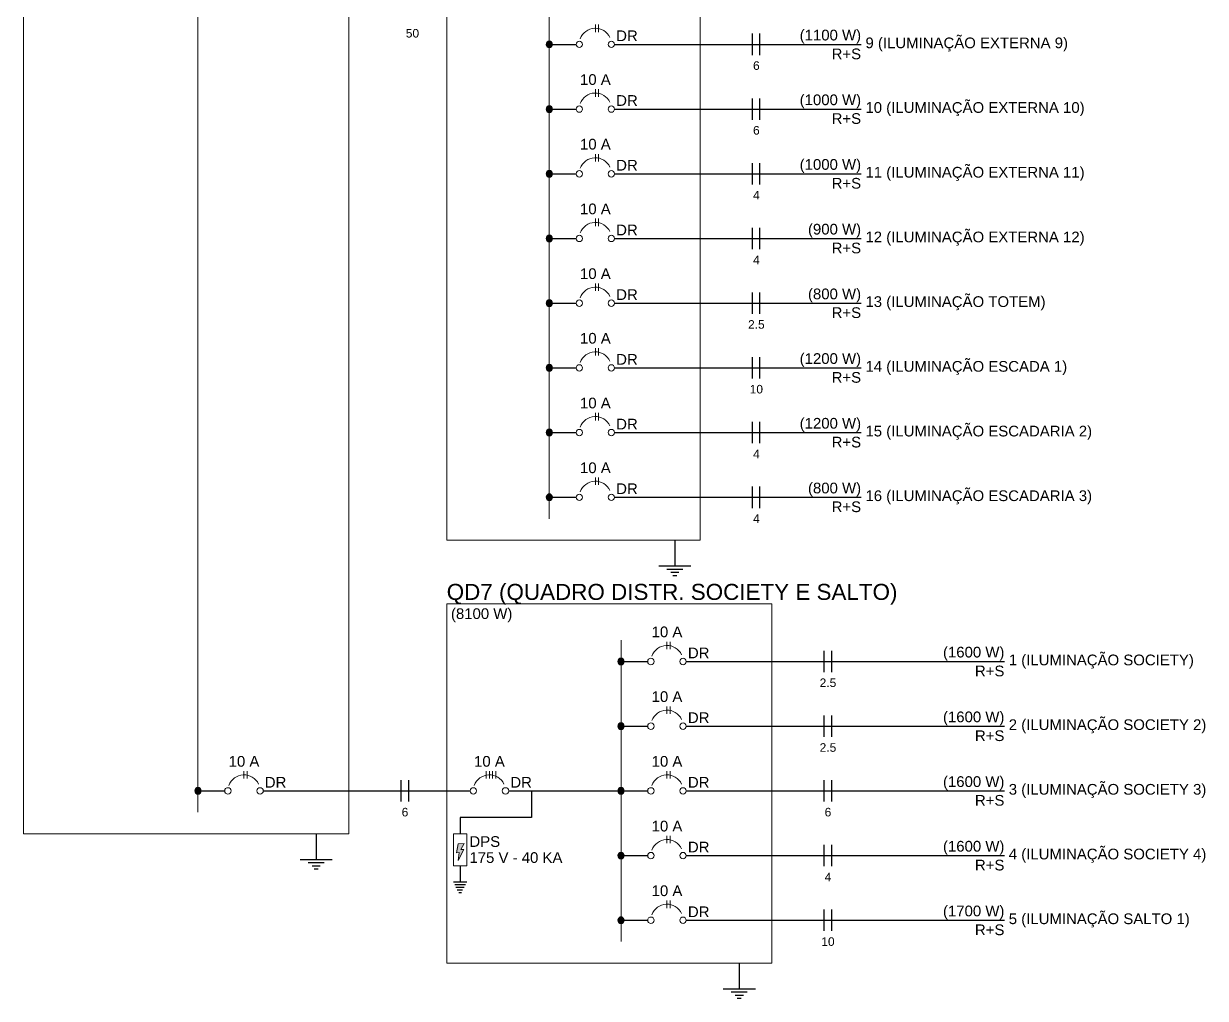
# Model space of a CAD drawing. Header units: millimetres. Extents: x -395 to 1008, y 9 to 692.
# Drawn here: x 107.86 to 119.56, y 67.14 to 76.79 of the extents above; entities that cross this region are included whole.
import ezdxf

# ---------------------------------------------------------------- set-up
doc = ezdxf.new("R2010")
doc.units = ezdxf.units.MM
doc.header["$LTSCALE"] = 0.1
doc.header["$MEASUREMENT"] = 0
for name, color, linetype, lineweight in [('.10', 200, 'Continuous', 5), ('.30', 50, 'Continuous', 5), ('.40 Interno parede', 27, 'Continuous', 5)]:
    doc.layers.add(name, color=color, linetype=linetype, lineweight=lineweight)
for name, color, linetype in [('DI-Linhas_do_diagrama', 9, 'Continuous'), ('DI-Pontilhado', 7, 'Continuous'), ('DI-Textos_do_diagrama', 7, 'Continuous')]:
    doc.layers.add(name, color=color, linetype=linetype)
doc.styles.add('Arial', font='arial.ttf')

msp = doc.modelspace()

# ---------------------------------------------------------------- hatches: boundary and pattern name
at = {"layer": 'DI-Linhas_do_diagrama', "linetype": 'Continuous'}
for points in [[(113.097, 76.589), (113.097, 76.592), (113.096, 76.594), (113.096, 76.597), (113.095, 76.6), (113.094, 76.602), (113.093, 76.605), (113.091, 76.607), (113.09, 76.609), (113.088, 76.611), (113.086, 76.613), (113.083, 76.615), (113.081, 76.616), (113.079, 76.618), (113.076, 76.619), (113.073, 76.62), (113.071, 76.62), (113.068, 76.62), (113.065, 76.621), (113.062, 76.62), (113.06, 76.62), (113.057, 76.62), (113.054, 76.619), (113.052, 76.618), (113.049, 76.616), (113.047, 76.615), (113.045, 76.613), (113.043, 76.611), (113.041, 76.609), (113.039, 76.607), (113.038, 76.605), (113.036, 76.602), (113.035, 76.6), (113.035, 76.597), (113.034, 76.594), (113.034, 76.592), (113.033, 76.589), (113.065, 76.589)], [(113.033, 76.589), (113.034, 76.586), (113.034, 76.583), (113.035, 76.581), (113.035, 76.578), (113.036, 76.575), (113.038, 76.573), (113.039, 76.571), (113.041, 76.568), (113.043, 76.566), (113.045, 76.565), (113.047, 76.563), (113.049, 76.561), (113.052, 76.56), (113.054, 76.559), (113.057, 76.558), (113.06, 76.558), (113.062, 76.557), (113.065, 76.557), (113.068, 76.557), (113.071, 76.558), (113.073, 76.558), (113.076, 76.559), (113.079, 76.56), (113.081, 76.561), (113.083, 76.563), (113.086, 76.565), (113.088, 76.566), (113.09, 76.568), (113.091, 76.571), (113.093, 76.573), (113.094, 76.575), (113.095, 76.578), (113.096, 76.581), (113.096, 76.583), (113.097, 76.586), (113.097, 76.589), (113.065, 76.589)], [(113.097, 75.948), (113.097, 75.951), (113.096, 75.954), (113.096, 75.956), (113.095, 75.959), (113.094, 75.962), (113.093, 75.964), (113.091, 75.966), (113.09, 75.969), (113.088, 75.971), (113.086, 75.972), (113.083, 75.974), (113.081, 75.976), (113.079, 75.977), (113.076, 75.978), (113.073, 75.979), (113.071, 75.979), (113.068, 75.98), (113.065, 75.98), (113.062, 75.98), (113.06, 75.979), (113.057, 75.979), (113.054, 75.978), (113.052, 75.977), (113.049, 75.976), (113.047, 75.974), (113.045, 75.972), (113.043, 75.971), (113.041, 75.969), (113.039, 75.966), (113.038, 75.964), (113.036, 75.962), (113.035, 75.959), (113.035, 75.956), (113.034, 75.954), (113.034, 75.951), (113.033, 75.948), (113.065, 75.948)], [(113.033, 75.948), (113.034, 75.945), (113.034, 75.943), (113.035, 75.94), (113.035, 75.937), (113.036, 75.935), (113.038, 75.932), (113.039, 75.93), (113.041, 75.928), (113.043, 75.926), (113.045, 75.924), (113.047, 75.922), (113.049, 75.921), (113.052, 75.919), (113.054, 75.918), (113.057, 75.917), (113.06, 75.917), (113.062, 75.917), (113.065, 75.916), (113.068, 75.917), (113.071, 75.917), (113.073, 75.917), (113.076, 75.918), (113.079, 75.919), (113.081, 75.921), (113.083, 75.922), (113.086, 75.924), (113.088, 75.926), (113.09, 75.928), (113.091, 75.93), (113.093, 75.932), (113.094, 75.935), (113.095, 75.937), (113.096, 75.94), (113.096, 75.943), (113.097, 75.945), (113.097, 75.948), (113.065, 75.948)], [(113.097, 75.307), (113.097, 75.31), (113.096, 75.313), (113.096, 75.316), (113.095, 75.318), (113.094, 75.321), (113.093, 75.323), (113.091, 75.326), (113.09, 75.328), (113.088, 75.33), (113.086, 75.332), (113.083, 75.333), (113.081, 75.335), (113.079, 75.336), (113.076, 75.337), (113.073, 75.338), (113.071, 75.339), (113.068, 75.339), (113.065, 75.339), (113.062, 75.339), (113.06, 75.339), (113.057, 75.338), (113.054, 75.337), (113.052, 75.336), (113.049, 75.335), (113.047, 75.333), (113.045, 75.332), (113.043, 75.33), (113.041, 75.328), (113.039, 75.326), (113.038, 75.323), (113.036, 75.321), (113.035, 75.318), (113.035, 75.316), (113.034, 75.313), (113.034, 75.31), (113.033, 75.307), (113.065, 75.307)], [(113.033, 75.307), (113.034, 75.305), (113.034, 75.302), (113.035, 75.299), (113.035, 75.297), (113.036, 75.294), (113.038, 75.292), (113.039, 75.289), (113.041, 75.287), (113.043, 75.285), (113.045, 75.283), (113.047, 75.281), (113.049, 75.28), (113.052, 75.279), (113.054, 75.278), (113.057, 75.277), (113.06, 75.276), (113.062, 75.276), (113.065, 75.276), (113.068, 75.276), (113.071, 75.276), (113.073, 75.277), (113.076, 75.278), (113.079, 75.279), (113.081, 75.28), (113.083, 75.281), (113.086, 75.283), (113.088, 75.285), (113.09, 75.287), (113.091, 75.289), (113.093, 75.292), (113.094, 75.294), (113.095, 75.297), (113.096, 75.299), (113.096, 75.302), (113.097, 75.305), (113.097, 75.307), (113.065, 75.307)], [(113.097, 74.667), (113.097, 74.67), (113.096, 74.672), (113.096, 74.675), (113.095, 74.678), (113.094, 74.68), (113.093, 74.683), (113.091, 74.685), (113.09, 74.687), (113.088, 74.689), (113.086, 74.691), (113.083, 74.693), (113.081, 74.694), (113.079, 74.696), (113.076, 74.697), (113.073, 74.697), (113.071, 74.698), (113.068, 74.698), (113.065, 74.699), (113.062, 74.698), (113.06, 74.698), (113.057, 74.697), (113.054, 74.697), (113.052, 74.696), (113.049, 74.694), (113.047, 74.693), (113.045, 74.691), (113.043, 74.689), (113.041, 74.687), (113.039, 74.685), (113.038, 74.683), (113.036, 74.68), (113.035, 74.678), (113.035, 74.675), (113.034, 74.672), (113.034, 74.67), (113.033, 74.667), (113.065, 74.667)], [(113.033, 74.667), (113.034, 74.664), (113.034, 74.661), (113.035, 74.659), (113.035, 74.656), (113.036, 74.653), (113.038, 74.651), (113.039, 74.649), (113.041, 74.646), (113.043, 74.644), (113.045, 74.642), (113.047, 74.641), (113.049, 74.639), (113.052, 74.638), (113.054, 74.637), (113.057, 74.636), (113.06, 74.635), (113.062, 74.635), (113.065, 74.635), (113.068, 74.635), (113.071, 74.635), (113.073, 74.636), (113.076, 74.637), (113.079, 74.638), (113.081, 74.639), (113.083, 74.641), (113.086, 74.642), (113.088, 74.644), (113.09, 74.646), (113.091, 74.649), (113.093, 74.651), (113.094, 74.653), (113.095, 74.656), (113.096, 74.659), (113.096, 74.661), (113.097, 74.664), (113.097, 74.667), (113.065, 74.667)], [(113.097, 74.026), (113.097, 74.029), (113.096, 74.032), (113.096, 74.034), (113.095, 74.037), (113.094, 74.039), (113.093, 74.042), (113.091, 74.044), (113.09, 74.046), (113.088, 74.049), (113.086, 74.05), (113.083, 74.052), (113.081, 74.054), (113.079, 74.055), (113.076, 74.056), (113.073, 74.057), (113.071, 74.057), (113.068, 74.058), (113.065, 74.058), (113.062, 74.058), (113.06, 74.057), (113.057, 74.057), (113.054, 74.056), (113.052, 74.055), (113.049, 74.054), (113.047, 74.052), (113.045, 74.05), (113.043, 74.049), (113.041, 74.046), (113.039, 74.044), (113.038, 74.042), (113.036, 74.039), (113.035, 74.037), (113.035, 74.034), (113.034, 74.032), (113.034, 74.029), (113.033, 74.026), (113.065, 74.026)], [(113.033, 74.026), (113.034, 74.023), (113.034, 74.021), (113.035, 74.018), (113.035, 74.015), (113.036, 74.013), (113.038, 74.01), (113.039, 74.008), (113.041, 74.006), (113.043, 74.004), (113.045, 74.002), (113.047, 74), (113.049, 73.999), (113.052, 73.997), (113.054, 73.996), (113.057, 73.995), (113.06, 73.995), (113.062, 73.994), (113.065, 73.994), (113.068, 73.994), (113.071, 73.995), (113.073, 73.995), (113.076, 73.996), (113.079, 73.997), (113.081, 73.999), (113.083, 74), (113.086, 74.002), (113.088, 74.004), (113.09, 74.006), (113.091, 74.008), (113.093, 74.01), (113.094, 74.013), (113.095, 74.015), (113.096, 74.018), (113.096, 74.021), (113.097, 74.023), (113.097, 74.026), (113.065, 74.026)], [(113.097, 73.385), (113.097, 73.388), (113.096, 73.391), (113.096, 73.394), (113.095, 73.396), (113.094, 73.399), (113.093, 73.401), (113.091, 73.404), (113.09, 73.406), (113.088, 73.408), (113.086, 73.41), (113.083, 73.411), (113.081, 73.413), (113.079, 73.414), (113.076, 73.415), (113.073, 73.416), (113.071, 73.417), (113.068, 73.417), (113.065, 73.417), (113.062, 73.417), (113.06, 73.417), (113.057, 73.416), (113.054, 73.415), (113.052, 73.414), (113.049, 73.413), (113.047, 73.411), (113.045, 73.41), (113.043, 73.408), (113.041, 73.406), (113.039, 73.404), (113.038, 73.401), (113.036, 73.399), (113.035, 73.396), (113.035, 73.394), (113.034, 73.391), (113.034, 73.388), (113.033, 73.385), (113.065, 73.385)], [(113.033, 73.385), (113.034, 73.383), (113.034, 73.38), (113.035, 73.377), (113.035, 73.375), (113.036, 73.372), (113.038, 73.37), (113.039, 73.367), (113.041, 73.365), (113.043, 73.363), (113.045, 73.361), (113.047, 73.359), (113.049, 73.358), (113.052, 73.357), (113.054, 73.356), (113.057, 73.355), (113.06, 73.354), (113.062, 73.354), (113.065, 73.354), (113.068, 73.354), (113.071, 73.354), (113.073, 73.355), (113.076, 73.356), (113.079, 73.357), (113.081, 73.358), (113.083, 73.359), (113.086, 73.361), (113.088, 73.363), (113.09, 73.365), (113.091, 73.367), (113.093, 73.37), (113.094, 73.372), (113.095, 73.375), (113.096, 73.377), (113.096, 73.38), (113.097, 73.383), (113.097, 73.385), (113.065, 73.385)], [(113.097, 72.745), (113.097, 72.747), (113.096, 72.75), (113.096, 72.753), (113.095, 72.756), (113.094, 72.758), (113.093, 72.761), (113.091, 72.763), (113.09, 72.765), (113.088, 72.767), (113.086, 72.769), (113.083, 72.771), (113.081, 72.772), (113.079, 72.773), (113.076, 72.775), (113.073, 72.775), (113.071, 72.776), (113.068, 72.776), (113.065, 72.776), (113.062, 72.776), (113.06, 72.776), (113.057, 72.775), (113.054, 72.775), (113.052, 72.773), (113.049, 72.772), (113.047, 72.771), (113.045, 72.769), (113.043, 72.767), (113.041, 72.765), (113.039, 72.763), (113.038, 72.761), (113.036, 72.758), (113.035, 72.756), (113.035, 72.753), (113.034, 72.75), (113.034, 72.747), (113.033, 72.745), (113.065, 72.745)], [(113.033, 72.745), (113.034, 72.742), (113.034, 72.739), (113.035, 72.736), (113.035, 72.734), (113.036, 72.731), (113.038, 72.729), (113.039, 72.726), (113.041, 72.724), (113.043, 72.722), (113.045, 72.72), (113.047, 72.719), (113.049, 72.717), (113.052, 72.716), (113.054, 72.715), (113.057, 72.714), (113.06, 72.713), (113.062, 72.713), (113.065, 72.713), (113.068, 72.713), (113.071, 72.713), (113.073, 72.714), (113.076, 72.715), (113.079, 72.716), (113.081, 72.717), (113.083, 72.719), (113.086, 72.72), (113.088, 72.722), (113.09, 72.724), (113.091, 72.726), (113.093, 72.729), (113.094, 72.731), (113.095, 72.734), (113.096, 72.736), (113.096, 72.739), (113.097, 72.742), (113.097, 72.745), (113.065, 72.745)], [(113.097, 72.104), (113.097, 72.107), (113.096, 72.11), (113.096, 72.112), (113.095, 72.115), (113.094, 72.117), (113.093, 72.12), (113.091, 72.122), (113.09, 72.124), (113.088, 72.126), (113.086, 72.128), (113.083, 72.13), (113.081, 72.132), (113.079, 72.133), (113.076, 72.134), (113.073, 72.135), (113.071, 72.135), (113.068, 72.136), (113.065, 72.136), (113.062, 72.136), (113.06, 72.135), (113.057, 72.135), (113.054, 72.134), (113.052, 72.133), (113.049, 72.132), (113.047, 72.13), (113.045, 72.128), (113.043, 72.126), (113.041, 72.124), (113.039, 72.122), (113.038, 72.12), (113.036, 72.117), (113.035, 72.115), (113.035, 72.112), (113.034, 72.11), (113.034, 72.107), (113.033, 72.104), (113.065, 72.104)], [(113.033, 72.104), (113.034, 72.101), (113.034, 72.098), (113.035, 72.096), (113.035, 72.093), (113.036, 72.091), (113.038, 72.088), (113.039, 72.086), (113.041, 72.084), (113.043, 72.082), (113.045, 72.08), (113.047, 72.078), (113.049, 72.076), (113.052, 72.075), (113.054, 72.074), (113.057, 72.073), (113.06, 72.073), (113.062, 72.072), (113.065, 72.072), (113.068, 72.072), (113.071, 72.073), (113.073, 72.073), (113.076, 72.074), (113.079, 72.075), (113.081, 72.076), (113.083, 72.078), (113.086, 72.08), (113.088, 72.082), (113.09, 72.084), (113.091, 72.086), (113.093, 72.088), (113.094, 72.091), (113.095, 72.093), (113.096, 72.096), (113.096, 72.098), (113.097, 72.101), (113.097, 72.104), (113.065, 72.104)], [(113.806, 70.478), (113.806, 70.481), (113.806, 70.484), (113.805, 70.487), (113.805, 70.489), (113.804, 70.492), (113.802, 70.494), (113.801, 70.497), (113.799, 70.499), (113.797, 70.501), (113.795, 70.503), (113.793, 70.504), (113.791, 70.506), (113.788, 70.507), (113.786, 70.508), (113.783, 70.509), (113.78, 70.51), (113.777, 70.51), (113.775, 70.51), (113.772, 70.51), (113.769, 70.51), (113.766, 70.509), (113.764, 70.508), (113.761, 70.507), (113.759, 70.506), (113.756, 70.504), (113.754, 70.503), (113.752, 70.501), (113.75, 70.499), (113.749, 70.497), (113.747, 70.494), (113.746, 70.492), (113.745, 70.489), (113.744, 70.487), (113.743, 70.484), (113.743, 70.481), (113.743, 70.478), (113.775, 70.478)], [(113.743, 70.478), (113.743, 70.476), (113.743, 70.473), (113.744, 70.47), (113.745, 70.468), (113.746, 70.465), (113.747, 70.463), (113.749, 70.46), (113.75, 70.458), (113.752, 70.456), (113.754, 70.454), (113.756, 70.452), (113.759, 70.451), (113.761, 70.45), (113.764, 70.449), (113.766, 70.448), (113.769, 70.447), (113.772, 70.447), (113.775, 70.447), (113.777, 70.447), (113.78, 70.447), (113.783, 70.448), (113.786, 70.449), (113.788, 70.45), (113.791, 70.451), (113.793, 70.452), (113.795, 70.454), (113.797, 70.456), (113.799, 70.458), (113.801, 70.46), (113.802, 70.463), (113.804, 70.465), (113.805, 70.468), (113.805, 70.47), (113.806, 70.473), (113.806, 70.476), (113.806, 70.478), (113.775, 70.478)], [(113.806, 69.838), (113.806, 69.84), (113.806, 69.843), (113.805, 69.846), (113.805, 69.849), (113.804, 69.851), (113.802, 69.854), (113.801, 69.856), (113.799, 69.858), (113.797, 69.86), (113.795, 69.862), (113.793, 69.864), (113.791, 69.865), (113.788, 69.867), (113.786, 69.868), (113.783, 69.868), (113.78, 69.869), (113.777, 69.869), (113.775, 69.869), (113.772, 69.869), (113.769, 69.869), (113.766, 69.868), (113.764, 69.868), (113.761, 69.867), (113.759, 69.865), (113.756, 69.864), (113.754, 69.862), (113.752, 69.86), (113.75, 69.858), (113.749, 69.856), (113.747, 69.854), (113.746, 69.851), (113.745, 69.849), (113.744, 69.846), (113.743, 69.843), (113.743, 69.84), (113.743, 69.838), (113.775, 69.838)], [(113.743, 69.838), (113.743, 69.835), (113.743, 69.832), (113.744, 69.829), (113.745, 69.827), (113.746, 69.824), (113.747, 69.822), (113.749, 69.819), (113.75, 69.817), (113.752, 69.815), (113.754, 69.813), (113.756, 69.812), (113.759, 69.81), (113.761, 69.809), (113.764, 69.808), (113.766, 69.807), (113.769, 69.806), (113.772, 69.806), (113.775, 69.806), (113.777, 69.806), (113.78, 69.806), (113.783, 69.807), (113.786, 69.808), (113.788, 69.809), (113.791, 69.81), (113.793, 69.812), (113.795, 69.813), (113.797, 69.815), (113.799, 69.817), (113.801, 69.819), (113.802, 69.822), (113.804, 69.824), (113.805, 69.827), (113.805, 69.829), (113.806, 69.832), (113.806, 69.835), (113.806, 69.838), (113.775, 69.838)], [(109.618, 69.197), (109.618, 69.2), (109.618, 69.203), (109.617, 69.205), (109.616, 69.208), (109.615, 69.21), (109.614, 69.213), (109.612, 69.215), (109.611, 69.217), (109.609, 69.219), (109.607, 69.221), (109.605, 69.223), (109.602, 69.225), (109.6, 69.226), (109.597, 69.227), (109.595, 69.228), (109.592, 69.228), (109.589, 69.229), (109.586, 69.229), (109.584, 69.229), (109.581, 69.228), (109.578, 69.228), (109.575, 69.227), (109.573, 69.226), (109.57, 69.225), (109.568, 69.223), (109.566, 69.221), (109.564, 69.219), (109.562, 69.217), (109.56, 69.215), (109.559, 69.213), (109.558, 69.21), (109.557, 69.208), (109.556, 69.205), (109.555, 69.203), (109.555, 69.2), (109.555, 69.197), (109.586, 69.197)], [(109.555, 69.197), (109.555, 69.194), (109.555, 69.192), (109.556, 69.189), (109.557, 69.186), (109.558, 69.184), (109.559, 69.181), (109.56, 69.179), (109.562, 69.177), (109.564, 69.175), (109.566, 69.173), (109.568, 69.171), (109.57, 69.17), (109.573, 69.168), (109.575, 69.167), (109.578, 69.166), (109.581, 69.166), (109.584, 69.165), (109.586, 69.165), (109.589, 69.165), (109.592, 69.166), (109.595, 69.166), (109.597, 69.167), (109.6, 69.168), (109.602, 69.17), (109.605, 69.171), (109.607, 69.173), (109.609, 69.175), (109.611, 69.177), (109.612, 69.179), (109.614, 69.181), (109.615, 69.184), (109.616, 69.186), (109.617, 69.189), (109.618, 69.192), (109.618, 69.194), (109.618, 69.197), (109.586, 69.197)], [(113.806, 69.197), (113.806, 69.2), (113.806, 69.203), (113.805, 69.205), (113.805, 69.208), (113.804, 69.21), (113.802, 69.213), (113.801, 69.215), (113.799, 69.217), (113.797, 69.219), (113.795, 69.221), (113.793, 69.223), (113.791, 69.225), (113.788, 69.226), (113.786, 69.227), (113.783, 69.228), (113.78, 69.228), (113.777, 69.229), (113.775, 69.229), (113.772, 69.229), (113.769, 69.228), (113.766, 69.228), (113.764, 69.227), (113.761, 69.226), (113.759, 69.225), (113.756, 69.223), (113.754, 69.221), (113.752, 69.219), (113.75, 69.217), (113.749, 69.215), (113.747, 69.213), (113.746, 69.21), (113.745, 69.208), (113.744, 69.205), (113.743, 69.203), (113.743, 69.2), (113.743, 69.197), (113.775, 69.197)], [(113.743, 69.197), (113.743, 69.194), (113.743, 69.192), (113.744, 69.189), (113.745, 69.186), (113.746, 69.184), (113.747, 69.181), (113.749, 69.179), (113.75, 69.177), (113.752, 69.175), (113.754, 69.173), (113.756, 69.171), (113.759, 69.17), (113.761, 69.168), (113.764, 69.167), (113.766, 69.166), (113.769, 69.166), (113.772, 69.165), (113.775, 69.165), (113.777, 69.165), (113.78, 69.166), (113.783, 69.166), (113.786, 69.167), (113.788, 69.168), (113.791, 69.17), (113.793, 69.171), (113.795, 69.173), (113.797, 69.175), (113.799, 69.177), (113.801, 69.179), (113.802, 69.181), (113.804, 69.184), (113.805, 69.186), (113.805, 69.189), (113.806, 69.192), (113.806, 69.194), (113.806, 69.197), (113.775, 69.197)], [(113.806, 68.556), (113.806, 68.559), (113.806, 68.562), (113.805, 68.565), (113.805, 68.567), (113.804, 68.57), (113.802, 68.572), (113.801, 68.575), (113.799, 68.577), (113.797, 68.579), (113.795, 68.581), (113.793, 68.582), (113.791, 68.584), (113.788, 68.585), (113.786, 68.586), (113.783, 68.587), (113.78, 68.588), (113.777, 68.588), (113.775, 68.588), (113.772, 68.588), (113.769, 68.588), (113.766, 68.587), (113.764, 68.586), (113.761, 68.585), (113.759, 68.584), (113.756, 68.582), (113.754, 68.581), (113.752, 68.579), (113.75, 68.577), (113.749, 68.575), (113.747, 68.572), (113.746, 68.57), (113.745, 68.567), (113.744, 68.565), (113.743, 68.562), (113.743, 68.559), (113.743, 68.556), (113.775, 68.556)], [(113.743, 68.556), (113.743, 68.554), (113.743, 68.551), (113.744, 68.548), (113.745, 68.545), (113.746, 68.543), (113.747, 68.54), (113.749, 68.538), (113.75, 68.536), (113.752, 68.534), (113.754, 68.532), (113.756, 68.53), (113.759, 68.529), (113.761, 68.528), (113.764, 68.526), (113.766, 68.526), (113.769, 68.525), (113.772, 68.525), (113.775, 68.525), (113.777, 68.525), (113.78, 68.525), (113.783, 68.526), (113.786, 68.526), (113.788, 68.528), (113.791, 68.529), (113.793, 68.53), (113.795, 68.532), (113.797, 68.534), (113.799, 68.536), (113.801, 68.538), (113.802, 68.54), (113.804, 68.543), (113.805, 68.545), (113.805, 68.548), (113.806, 68.551), (113.806, 68.554), (113.806, 68.556), (113.775, 68.556)], [(113.806, 67.916), (113.806, 67.918), (113.806, 67.921), (113.805, 67.924), (113.805, 67.927), (113.804, 67.929), (113.802, 67.932), (113.801, 67.934), (113.799, 67.936), (113.797, 67.938), (113.795, 67.94), (113.793, 67.942), (113.791, 67.943), (113.788, 67.944), (113.786, 67.945), (113.783, 67.946), (113.78, 67.947), (113.777, 67.947), (113.775, 67.947), (113.772, 67.947), (113.769, 67.947), (113.766, 67.946), (113.764, 67.945), (113.761, 67.944), (113.759, 67.943), (113.756, 67.942), (113.754, 67.94), (113.752, 67.938), (113.75, 67.936), (113.749, 67.934), (113.747, 67.932), (113.746, 67.929), (113.745, 67.927), (113.744, 67.924), (113.743, 67.921), (113.743, 67.918), (113.743, 67.916), (113.775, 67.916)], [(113.743, 67.916), (113.743, 67.913), (113.743, 67.91), (113.744, 67.907), (113.745, 67.905), (113.746, 67.902), (113.747, 67.9), (113.749, 67.897), (113.75, 67.895), (113.752, 67.893), (113.754, 67.891), (113.756, 67.89), (113.759, 67.888), (113.761, 67.887), (113.764, 67.886), (113.766, 67.885), (113.769, 67.884), (113.772, 67.884), (113.775, 67.884), (113.777, 67.884), (113.78, 67.884), (113.783, 67.885), (113.786, 67.886), (113.788, 67.887), (113.791, 67.888), (113.793, 67.89), (113.795, 67.891), (113.797, 67.893), (113.799, 67.895), (113.801, 67.897), (113.802, 67.9), (113.804, 67.902), (113.805, 67.905), (113.805, 67.907), (113.806, 67.91), (113.806, 67.913), (113.806, 67.916), (113.775, 67.916)]]:
    msp.add_hatch(color=256, dxfattribs=at).paths.add_polyline_path(points)
at = {"layer": 'DI-Pontilhado', "true_color": 0xf8d731}
h = msp.add_hatch(color=40, dxfattribs=at)
h.dxf.hatch_style = 1
h.paths.add_polyline_path([(112.164, 68.673), (112.221, 68.676), (112.189, 68.615), (112.217, 68.615), (112.164, 68.507), (112.173, 68.588), (112.146, 68.584)])

# ---------------------------------------------------------------- linework, layer by layer
at = {"layer": '.10', "color": 200, "lineweight": 9}
for p, q in [((107.86, 99.702), (107.86, 68.773)), ((111.08, 68.773), (111.08, 99.702)), ((109.586, 99.341), (109.586, 68.985)), ((112.049, 82.286), (112.049, 71.68)), ((114.558, 71.68), (114.558, 82.286)), ((113.065, 81.926), (113.065, 71.892)), ((113.521, 76.711), (113.521, 76.785)), ((113.552, 76.711), (113.552, 76.785)), ((113.521, 76.07), (113.521, 76.144)), ((113.552, 76.07), (113.552, 76.144)), ((113.521, 75.429), (113.521, 75.503)), ((113.552, 75.429), (113.552, 75.503)), ((113.521, 74.789), (113.521, 74.863)), ((113.552, 74.789), (113.552, 74.863)), ((113.521, 74.148), (113.521, 74.222)), ((113.552, 74.148), (113.552, 74.222)), ((113.521, 73.507), (113.521, 73.581)), ((113.552, 73.507), (113.552, 73.581)), ((113.521, 72.866), (113.521, 72.941)), ((113.552, 72.866), (113.552, 72.941)), ((113.521, 72.226), (113.521, 72.3)), ((113.552, 72.226), (113.552, 72.3)), ((112.049, 71.68), (114.558, 71.68)), ((115.268, 71.05), (112.049, 71.05)), ((112.049, 71.05), (112.049, 67.492)), ((115.268, 67.492), (115.268, 71.05)), ((113.775, 70.69), (113.775, 67.704)), ((114.23, 70.6), (114.23, 70.674)), ((114.262, 70.6), (114.262, 70.674)), ((114.23, 69.96), (114.23, 70.034)), ((114.262, 69.96), (114.262, 70.034)), ((110.042, 69.319), (110.042, 69.393)), ((110.073, 69.319), (110.073, 69.393)), ((112.44, 69.319), (112.44, 69.393)), ((112.472, 69.319), (112.472, 69.393)), ((112.504, 69.319), (112.504, 69.393)), ((112.536, 69.319), (112.536, 69.393)), ((114.23, 69.319), (114.23, 69.393)), ((114.262, 69.319), (114.262, 69.393)), ((107.86, 68.773), (111.08, 68.773)), ((112.115, 68.773), (112.247, 68.773)), ((112.115, 68.773), (112.115, 68.456)), ((112.247, 68.773), (112.247, 68.456)), ((114.23, 68.678), (114.23, 68.752)), ((114.262, 68.678), (114.262, 68.752)), ((112.115, 68.456), (112.247, 68.456)), ((114.23, 68.037), (114.23, 68.112)), ((114.262, 68.037), (114.262, 68.112)), ((112.049, 67.492), (115.268, 67.492))]:
    msp.add_line(p, q, dxfattribs=at)
at = {"layer": '.10', "color": 40, "lineweight": 9, "true_color": 0xf8d731}
msp.add_lwpolyline([(112.164, 68.673), (112.221, 68.676), (112.189, 68.615), (112.217, 68.615), (112.164, 68.507), (112.173, 68.588), (112.146, 68.584)], close=True, dxfattribs=at)
at = {"layer": '.10', "color": 200, "lineweight": 9}
for centre in [(113.362, 76.589), (113.679, 76.589), (113.362, 75.948), (113.679, 75.948), (113.362, 75.307), (113.679, 75.307), (113.362, 74.667), (113.679, 74.667), (113.362, 74.026), (113.679, 74.026), (113.362, 73.385), (113.679, 73.385), (113.362, 72.745), (113.679, 72.745), (113.362, 72.104), (113.679, 72.104), (114.071, 70.478), (114.389, 70.478), (114.071, 69.838), (114.389, 69.838), (109.883, 69.197), (110.201, 69.197), (112.313, 69.197), (112.631, 69.197), (114.071, 69.197), (114.389, 69.197), (114.071, 68.556), (114.389, 68.556), (114.071, 67.916), (114.389, 67.916)]:
    msp.add_circle(centre, 0.0318, dxfattribs=at)
for centre in [(113.521, 76.589), (113.521, 75.948), (113.521, 75.307), (113.521, 74.667), (113.521, 74.026), (113.521, 73.385), (113.521, 72.745), (113.521, 72.104), (114.23, 70.478), (114.23, 69.838), (110.042, 69.197), (112.472, 69.197), (114.23, 69.197), (114.23, 68.556), (114.23, 67.916)]:
    msp.add_arc(centre, 0.159, 25, 160, dxfattribs=at)
at = {"layer": '.30', "color": 50, "lineweight": 30}
for p, q in [((115.077, 76.483), (115.077, 76.695)), ((115.151, 76.483), (115.151, 76.695)), ((115.077, 75.842), (115.077, 76.054)), ((115.151, 75.842), (115.151, 76.054)), ((115.077, 75.202), (115.077, 75.413)), ((115.151, 75.202), (115.151, 75.413)), ((115.077, 74.561), (115.077, 74.773)), ((115.151, 74.561), (115.151, 74.773)), ((115.077, 73.92), (115.077, 74.132)), ((115.151, 73.92), (115.151, 74.132)), ((115.077, 73.279), (115.077, 73.491)), ((115.151, 73.279), (115.151, 73.491)), ((115.077, 72.639), (115.077, 72.851)), ((115.151, 72.639), (115.151, 72.851)), ((115.077, 71.998), (115.077, 72.21)), ((115.151, 71.998), (115.151, 72.21)), ((115.787, 70.373), (115.787, 70.584)), ((115.861, 70.373), (115.861, 70.584)), ((115.787, 69.732), (115.787, 69.944)), ((115.861, 69.732), (115.861, 69.944)), ((111.598, 69.091), (111.598, 69.303)), ((111.673, 69.091), (111.673, 69.303)), ((115.787, 69.091), (115.787, 69.303)), ((115.861, 69.091), (115.861, 69.303)), ((115.787, 68.45), (115.787, 68.662)), ((115.861, 68.45), (115.861, 68.662)), ((115.787, 67.81), (115.787, 68.022)), ((115.861, 67.81), (115.861, 68.022))]:
    msp.add_line(p, q, dxfattribs=at)
at = {"layer": 'DI-Linhas_do_diagrama', "linetype": 'Continuous'}
for p, q in [((113.097, 76.589), (113.33, 76.589)), ((113.711, 76.589), (116.152, 76.589)), ((113.097, 75.948), (113.33, 75.948)), ((113.711, 75.948), (116.152, 75.948)), ((113.097, 75.307), (113.33, 75.307)), ((113.711, 75.307), (116.152, 75.307)), ((113.097, 74.667), (113.33, 74.667)), ((113.711, 74.667), (116.152, 74.667)), ((113.097, 74.026), (113.33, 74.026)), ((113.711, 74.026), (116.152, 74.026)), ((113.097, 73.385), (113.33, 73.385)), ((113.711, 73.385), (116.152, 73.385)), ((113.097, 72.745), (113.33, 72.745)), ((113.711, 72.745), (116.152, 72.745)), ((113.097, 72.104), (113.33, 72.104)), ((113.711, 72.104), (116.152, 72.104)), ((113.806, 70.478), (114.039, 70.478)), ((114.421, 70.478), (117.571, 70.478)), ((113.806, 69.838), (114.039, 69.838)), ((114.421, 69.838), (117.571, 69.838)), ((109.618, 69.197), (109.851, 69.197)), ((110.232, 69.197), (112.282, 69.197)), ((112.663, 69.197), (113.023, 69.197)), ((112.89, 69.197), (112.89, 68.932)), ((113.023, 69.197), (113.775, 69.197)), ((113.806, 69.197), (114.039, 69.197)), ((114.421, 69.197), (117.571, 69.197)), ((112.89, 68.932), (112.181, 68.932)), ((112.181, 68.932), (112.181, 68.773)), ((112.181, 68.456), (112.181, 68.297)), ((113.806, 68.556), (114.039, 68.556)), ((114.421, 68.556), (117.571, 68.556)), ((112.115, 68.297), (112.247, 68.297)), ((112.128, 68.27), (112.234, 68.27)), ((112.141, 68.244), (112.221, 68.244)), ((112.154, 68.217), (112.207, 68.217)), ((112.168, 68.191), (112.194, 68.191)), ((113.806, 67.916), (114.039, 67.916)), ((114.421, 67.916), (117.571, 67.916))]:
    msp.add_line(p, q, dxfattribs=at)
at = {"layer": 'DI-Linhas_do_diagrama'}
for points in [[(113.033, 76.589, 1), (113.097, 76.589), (113.097, 76.589, 1), (113.033, 76.589)], [(113.033, 75.948, 1), (113.097, 75.948), (113.097, 75.948, 1), (113.033, 75.948)], [(113.033, 75.307, 1), (113.097, 75.307), (113.097, 75.307, 1), (113.033, 75.307)], [(113.033, 74.667, 1), (113.097, 74.667), (113.097, 74.667, 1), (113.033, 74.667)], [(113.033, 74.026, 1), (113.097, 74.026), (113.097, 74.026, 1), (113.033, 74.026)], [(113.033, 73.385, 1), (113.097, 73.385), (113.097, 73.385, 1), (113.033, 73.385)], [(113.033, 72.745, 1), (113.097, 72.745), (113.097, 72.745, 1), (113.033, 72.745)], [(113.033, 72.104, 1), (113.097, 72.104), (113.097, 72.104, 1), (113.033, 72.104)], [(113.743, 70.478, 1), (113.806, 70.478), (113.806, 70.478, 1), (113.743, 70.478)], [(113.743, 69.838, 1), (113.806, 69.838), (113.806, 69.838, 1), (113.743, 69.838)], [(109.555, 69.197, 1), (109.618, 69.197), (109.618, 69.197, 1), (109.555, 69.197)], [(113.743, 69.197, 1), (113.806, 69.197), (113.806, 69.197, 1), (113.743, 69.197)], [(113.743, 68.556, 1), (113.806, 68.556), (113.806, 68.556, 1), (113.743, 68.556)], [(113.743, 67.916, 1), (113.806, 67.916), (113.806, 67.916, 1), (113.743, 67.916)]]:
    msp.add_lwpolyline(points, format="xyb", dxfattribs=at)
at = {"layer": 'DI-Textos_do_diagrama', "linetype": 'Continuous'}
for p, q in [((114.307, 71.68), (114.307, 71.426)), ((114.149, 71.426), (114.466, 71.426)), ((114.228, 71.394), (114.387, 71.394)), ((114.268, 71.363), (114.347, 71.363)), ((114.288, 71.331), (114.327, 71.331)), ((110.758, 68.773), (110.758, 68.519)), ((110.599, 68.519), (110.916, 68.519)), ((110.678, 68.487), (110.837, 68.487)), ((110.718, 68.456), (110.797, 68.456)), ((110.738, 68.424), (110.777, 68.424)), ((114.946, 67.492), (114.946, 67.238)), ((114.787, 67.238), (115.105, 67.238)), ((114.867, 67.206), (115.025, 67.206)), ((114.906, 67.174), (114.986, 67.174)), ((114.926, 67.143), (114.966, 67.143))]:
    msp.add_line(p, q, dxfattribs=at)

# ---------------------------------------------------------------- texts
at = {"layer": '.40 Interno parede', "color": 27, "line_spacing_factor": 0.9, "style": 'Arial'}
for s, insert, char_height, width, attachment_point in [('50', (111.71, 76.655), 0.0847, 0.25583, 8), ('DR', (113.727, 76.621), 0.1059, 0.41886, 7), ('(1100 W)', (116.152, 76.596), 0.1059, 1.19257, 9), ('9 (ILUMINAÇÃO EXTERNA 9)', (116.195, 76.518), 0.1059, 3.93185, 7), ('R+S', (116.152, 76.44), 0.1059, 0.57221, 9), ('6', (115.115, 76.335), 0.0847, 0.12792, 8), ('10 A', (113.521, 76.186), 0.1059, 0.59657, 8), ('DR', (113.727, 75.98), 0.1059, 0.41886, 7), ('(1000 W)', (116.152, 75.955), 0.1059, 1.19257, 9), ('10 (ILUMINAÇÃO EXTERNA 10)', (116.195, 75.878), 0.1059, 4.25442, 7), ('R+S', (116.152, 75.8), 0.1059, 0.57221, 9), ('6', (115.115, 75.694), 0.0847, 0.12792, 8), ('10 A', (113.521, 75.546), 0.1059, 0.59657, 8), ('DR', (113.727, 75.339), 0.1059, 0.41886, 7), ('(1000 W)', (116.152, 75.315), 0.1059, 1.19257, 9), ('11 (ILUMINAÇÃO EXTERNA 11)', (116.195, 75.237), 0.1059, 4.25442, 7), ('R+S', (116.152, 75.159), 0.1059, 0.57221, 9), ('4', (115.115, 75.053), 0.0847, 0.12792, 8), ('10 A', (113.521, 74.905), 0.1059, 0.59657, 8), ('DR', (113.727, 74.698), 0.1059, 0.41886, 7), ('(900 W)', (116.152, 74.674), 0.1059, 1.03128, 9), ('12 (ILUMINAÇÃO EXTERNA 12)', (116.195, 74.596), 0.1059, 4.25442, 7), ('R+S', (116.152, 74.518), 0.1059, 0.57221, 9), ('4', (115.115, 74.412), 0.0847, 0.12792, 8), ('10 A', (113.521, 74.264), 0.1059, 0.59657, 8), ('DR', (113.727, 74.058), 0.1059, 0.41886, 7), ('(800 W)', (116.152, 74.033), 0.1059, 1.03128, 9), ('13 (ILUMINAÇÃO TOTEM)', (116.195, 73.956), 0.1059, 3.49643, 7), ('R+S', (116.152, 73.878), 0.1059, 0.57221, 9), ('2.5', (115.115, 73.772), 0.0847, 0.31973, 8), ('10 A', (113.521, 73.624), 0.1059, 0.59657, 8), ('DR', (113.727, 73.417), 0.1059, 0.41886, 7), ('(1200 W)', (116.152, 73.393), 0.1059, 1.19257, 9), ('14 (ILUMINAÇÃO ESCADA 1)', (116.195, 73.315), 0.1059, 3.91599, 7), ('R+S', (116.152, 73.237), 0.1059, 0.57221, 9), ('10', (115.115, 73.131), 0.0847, 0.25583, 8), ('10 A', (113.521, 72.983), 0.1059, 0.59657, 8), ('(1200 W)', (116.152, 72.752), 0.1059, 1.19257, 9), ('DR', (113.727, 72.776), 0.1059, 0.41886, 7), ('15 (ILUMINAÇÃO ESCADARIA 2)', (116.195, 72.674), 0.1059, 4.39942, 7), ('R+S', (116.152, 72.596), 0.1059, 0.57221, 9), ('4', (115.115, 72.49), 0.0847, 0.12792, 8), ('10 A', (113.521, 72.342), 0.1059, 0.59657, 8), ('DR', (113.727, 72.136), 0.1059, 0.41886, 7), ('(800 W)', (116.152, 72.111), 0.1059, 1.03128, 9), ('16 (ILUMINAÇÃO ESCADARIA 3)', (116.195, 72.034), 0.1059, 4.39942, 7), ('R+S', (116.152, 71.956), 0.1059, 0.57221, 9), ('4', (115.115, 71.85), 0.0847, 0.12792, 8), ('QD7 (QUADRO DISTR. SOCIETY E SALTO)', (112.049, 71.04), 0.15885, 8.85006, 7), ('(8100 W)', (112.091, 70.867), 0.1059, 1.19257, 7), ('10 A', (114.23, 70.717), 0.1059, 0.59657, 8), ('DR', (114.437, 70.51), 0.1059, 0.41886, 7), ('(1600 W)', (117.571, 70.486), 0.1059, 1.19257, 9), ('1 (ILUMINAÇÃO SOCIETY)', (117.614, 70.408), 0.1059, 3.59328, 7), ('R+S', (117.571, 70.33), 0.1059, 0.57221, 9), ('2.5', (115.824, 70.224), 0.0847, 0.31973, 8), ('10 A', (114.23, 70.076), 0.1059, 0.59657, 8), ('DR', (114.437, 69.869), 0.1059, 0.41886, 7), ('(1600 W)', (117.571, 69.845), 0.1059, 1.19257, 9), ('2 (ILUMINAÇÃO SOCIETY 2)', (117.614, 69.767), 0.1059, 3.83514, 7), ('R+S', (117.571, 69.689), 0.1059, 0.57221, 9), ('2.5', (115.824, 69.583), 0.0847, 0.31973, 8), ('10 A', (110.042, 69.435), 0.1059, 0.59657, 8), ('10 A', (112.472, 69.435), 0.1059, 0.59657, 8), ('10 A', (114.23, 69.435), 0.1059, 0.59657, 8), ('DR', (110.248, 69.229), 0.1059, 0.41886, 7), ('DR', (112.679, 69.229), 0.1059, 0.41886, 7), ('DR', (114.437, 69.229), 0.1059, 0.41886, 7), ('(1600 W)', (117.571, 69.204), 0.1059, 1.19257, 9), ('3 (ILUMINAÇÃO SOCIETY 3)', (117.614, 69.127), 0.1059, 3.83514, 7), ('R+S', (117.571, 69.049), 0.1059, 0.57221, 9), ('6', (111.636, 68.943), 0.0847, 0.12792, 8), ('6', (115.824, 68.943), 0.0847, 0.12792, 8), ('10 A', (114.23, 68.794), 0.1059, 0.59657, 8), ('DPS', (112.274, 68.641), 0.1059, 0.59628, 7), ('DR', (114.437, 68.588), 0.1059, 0.41886, 7), ('(1600 W)', (117.571, 68.564), 0.1059, 1.19257, 9), ('175 V - 40 KA', (112.274, 68.482), 0.1059, 1.80556, 7), ('4 (ILUMINAÇÃO SOCIETY 4)', (117.614, 68.486), 0.1059, 3.83514, 7), ('R+S', (117.571, 68.408), 0.1059, 0.57221, 9), ('4', (115.824, 68.302), 0.0847, 0.12792, 8), ('10 A', (114.23, 68.154), 0.1059, 0.59657, 8), ('DR', (114.437, 67.947), 0.1059, 0.41886, 7), ('(1700 W)', (117.571, 67.923), 0.1059, 1.19257, 9), ('5 (ILUMINAÇÃO SALTO 1)', (117.614, 67.845), 0.1059, 3.51299, 7), ('R+S', (117.571, 67.767), 0.1059, 0.57221, 9), ('10', (115.824, 67.661), 0.0847, 0.25583, 8)]:
    msp.add_mtext(s, dxfattribs=dict(at, insert=insert, char_height=char_height, width=width, attachment_point=attachment_point))

doc.saveas('drawing.dxf')
